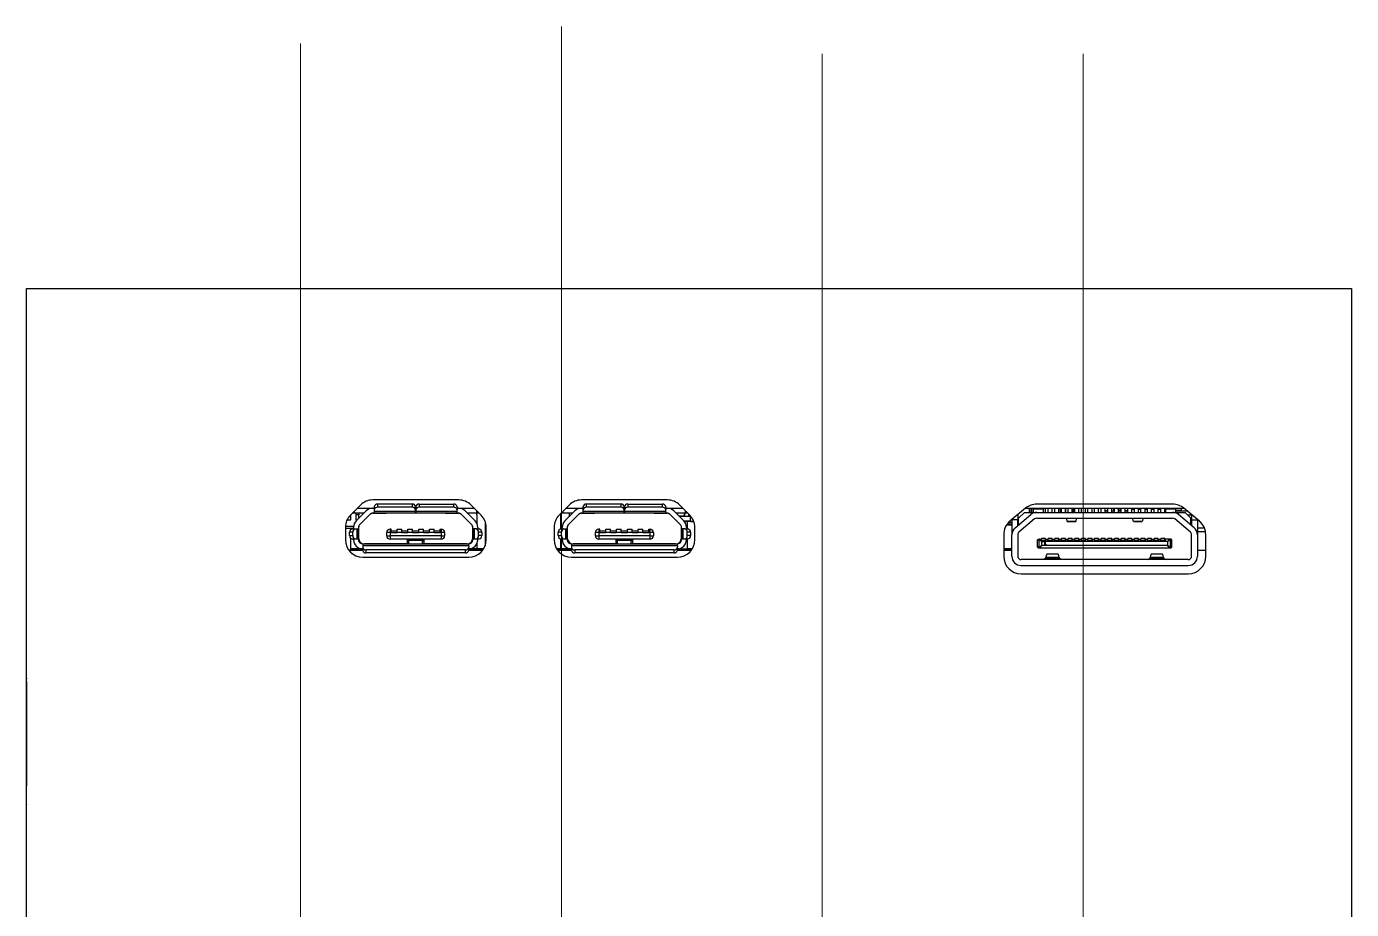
# Model space of a CAD drawing. Header units: millimetres. Extents: x 30 to 188, y 44 to 252.
# Drawn here: x 45.9 to 125.9, y 199 to 252.3 of the extents above; entities that cross this region are included whole.
import ezdxf

# ---------------------------------------------------------------- set-up
doc = ezdxf.new("R2010")
doc.units = ezdxf.units.MM

msp = doc.modelspace()

# ---------------------------------------------------------------- linework, layer by layer
at = {"color": 7, "linetype": 'Continuous', "lineweight": 18}
for p, q in [((78.239, 70.322), (78.239, 252.272)), ((62.491, 70.322), (62.491, 251.256)), ((93.987, 70.322), (93.987, 250.623)), ((109.735, 70.322), (109.735, 250.623))]:
    msp.add_line(p, q, dxfattribs=at)
at = {"color": 7, "linetype": 'Continuous', "lineweight": 25}
for p, q in [((45.942, 236.456), (125.942, 236.456)), ((45.942, 116.456), (45.942, 236.456)), ((125.942, 236.456), (125.942, 116.456)), ((66.103, 223.388), (65.499, 222.785)), ((72.038, 223.696), (66.845, 223.696)), ((66.939, 223.285), (66.939, 223.097)), ((67.139, 223.441), (67.139, 223.254)), ((69.229, 223.441), (67.139, 223.441)), ((69.229, 223.254), (67.139, 223.254)), ((69.229, 223.441), (69.229, 223.254)), ((69.429, 223.097), (69.429, 223.285)), ((69.449, 223.285), (69.449, 223.097)), ((69.649, 223.441), (71.739, 223.441)), ((69.649, 223.441), (69.649, 223.254)), ((71.739, 223.254), (69.649, 223.254)), ((71.739, 223.254), (71.739, 223.441)), ((71.939, 223.285), (71.939, 223.097)), ((73.384, 222.785), (72.78, 223.388)), ((78.703, 223.388), (78.099, 222.785)), ((84.638, 223.696), (79.445, 223.696)), ((79.539, 223.285), (79.539, 223.097)), ((79.739, 223.441), (79.739, 223.254)), ((81.829, 223.441), (79.739, 223.441)), ((81.829, 223.254), (79.739, 223.254)), ((81.829, 223.441), (81.829, 223.254)), ((82.029, 223.097), (82.029, 223.285)), ((82.049, 223.285), (82.049, 223.097)), ((82.249, 223.441), (84.339, 223.441)), ((82.249, 223.441), (82.249, 223.254)), ((84.339, 223.254), (82.249, 223.254)), ((84.339, 223.254), (84.339, 223.441)), ((84.539, 223.285), (84.539, 223.097)), ((85.984, 222.785), (85.38, 223.388)), ((106.265, 223.201), (105.317, 222.408)), ((115.144, 223.446), (106.939, 223.446)), ((116.766, 222.408), (115.818, 223.201)), ((65.316, 222.539), (65.316, 222.504)), ((65.316, 222.504), (65.516, 222.504)), ((65.516, 222.796), (65.516, 222.802)), ((65.516, 222.504), (65.516, 222.796)), ((65.739, 222.896), (65.61, 222.896)), ((66.314, 222.896), (65.739, 222.896)), ((65.816, 222.896), (65.816, 222.796)), ((66.016, 222.796), (65.816, 222.796)), ((65.816, 222.796), (65.816, 222.504)), ((65.816, 222.504), (65.922, 222.504)), ((66.453, 223.035), (65.85, 222.431)), ((65.91, 223.196), (66.842, 223.196)), ((66.016, 222.896), (66.016, 222.796)), ((66.016, 222.598), (66.016, 222.796)), ((66.062, 222.219), (66.665, 222.823)), ((66.667, 222.818), (66.067, 222.217)), ((66.347, 222.504), (66.354, 222.504)), ((66.439, 222.589), (66.439, 222.596)), ((66.842, 223.196), (66.939, 223.196)), ((66.939, 222.896), (66.842, 222.896)), ((66.844, 222.891), (67.649, 222.891)), ((66.939, 223.097), (66.939, 223.005)), ((69.429, 223.005), (66.939, 223.005)), ((66.939, 223.005), (66.939, 222.896)), ((69.429, 222.896), (66.939, 222.896)), ((67.514, 222.896), (67.514, 222.891)), ((67.649, 222.891), (67.649, 222.896)), ((69.429, 223.196), (69.449, 223.196)), ((69.429, 223.005), (69.429, 223.097)), ((69.429, 223.096), (69.449, 223.096)), ((69.429, 222.896), (69.429, 223.005)), ((69.449, 222.896), (69.429, 222.896)), ((69.449, 223.097), (69.449, 223.005)), ((71.939, 223.005), (69.449, 223.005)), ((69.449, 223.005), (69.449, 222.896)), ((71.939, 222.896), (69.449, 222.896)), ((71.229, 222.896), (71.229, 222.891)), ((71.229, 222.891), (72.033, 222.891)), ((71.364, 222.891), (71.364, 222.896)), ((71.939, 223.196), (72.035, 223.196)), ((71.939, 223.005), (71.939, 223.097)), ((71.939, 222.896), (71.939, 223.005)), ((72.035, 222.896), (71.939, 222.896)), ((72.035, 223.196), (72.973, 223.196)), ((72.81, 222.217), (72.21, 222.818)), ((72.212, 222.823), (72.815, 222.219)), ((73.027, 222.431), (72.424, 223.035)), ((72.439, 222.596), (72.439, 222.589)), ((73.139, 222.896), (72.563, 222.896)), ((72.628, 222.831), (72.628, 222.896)), ((72.628, 222.4), (72.628, 222.407)), ((73.128, 222.796), (73.128, 222.896)), ((73.128, 222.796), (73.128, 222.294)), ((73.273, 222.896), (73.139, 222.896)), ((73.628, 222.403), (73.628, 220.935)), ((78.339, 222.896), (78.208, 222.896)), ((78.208, 222.893), (78.208, 222.796)), ((78.208, 221.946), (78.208, 222.796)), ((78.914, 222.896), (78.339, 222.896)), ((79.053, 223.035), (78.45, 222.431)), ((78.51, 223.196), (79.442, 223.196)), ((78.662, 222.219), (79.265, 222.823)), ((79.267, 222.818), (78.667, 222.217)), ((78.708, 222.896), (78.708, 222.689)), ((79.039, 222.589), (79.039, 222.596)), ((79.442, 223.196), (79.539, 223.196)), ((79.539, 222.896), (79.442, 222.896)), ((79.444, 222.891), (80.249, 222.891)), ((79.539, 223.097), (79.539, 223.005)), ((82.029, 223.005), (79.539, 223.005)), ((79.539, 223.005), (79.539, 222.896)), ((82.029, 222.896), (79.539, 222.896)), ((80.114, 222.896), (80.114, 222.891)), ((80.248, 222.896), (80.248, 222.891)), ((80.249, 222.891), (80.249, 222.896)), ((82.029, 223.196), (82.049, 223.196)), ((82.029, 223.005), (82.029, 223.097)), ((82.029, 223.096), (82.049, 223.096)), ((82.029, 222.896), (82.029, 223.005)), ((82.049, 222.896), (82.029, 222.896)), ((82.049, 223.097), (82.049, 223.005)), ((84.539, 223.005), (82.049, 223.005)), ((82.049, 223.005), (82.049, 222.896)), ((84.539, 222.896), (82.049, 222.896)), ((83.829, 222.896), (83.829, 222.891)), ((83.829, 222.891), (84.633, 222.891)), ((83.964, 222.891), (83.964, 222.896)), ((84.539, 223.196), (84.635, 223.196)), ((84.539, 223.005), (84.539, 223.097)), ((84.539, 222.896), (84.539, 223.005)), ((84.635, 222.896), (84.539, 222.896)), ((84.635, 223.196), (85.573, 223.196)), ((85.41, 222.217), (84.81, 222.818)), ((84.812, 222.823), (85.415, 222.219)), ((85.627, 222.431), (85.024, 223.035)), ((85.039, 222.596), (85.039, 222.589)), ((85.122, 222.512), (85.122, 222.505)), ((85.739, 222.896), (85.163, 222.896)), ((85.164, 222.896), (85.164, 222.894)), ((85.234, 222.401), (85.226, 222.401)), ((85.664, 222.701), (85.358, 222.701)), ((85.662, 222.696), (85.533, 222.696)), ((86.022, 222.401), (85.656, 222.401)), ((85.657, 222.896), (85.657, 222.701)), ((85.907, 222.706), (85.662, 222.706)), ((85.907, 222.696), (85.662, 222.696)), ((85.664, 222.706), (85.664, 222.896)), ((85.873, 222.896), (85.739, 222.896)), ((85.828, 222.401), (85.828, 221.946)), ((85.907, 222.862), (85.907, 222.706)), ((85.907, 222.706), (85.907, 222.696)), ((86.059, 222.701), (85.907, 222.701)), ((86.022, 222.412), (86.022, 222.701)), ((86.022, 222.396), (86.022, 222.412)), ((105.423, 222.496), (105.439, 222.496)), ((105.439, 222.496), (105.439, 222.509)), ((105.789, 222.496), (105.439, 222.496)), ((105.439, 222.496), (105.439, 221.602)), ((105.635, 222.024), (106.583, 222.818)), ((105.789, 222.802), (105.789, 222.496)), ((105.789, 222.152), (105.789, 222.496)), ((105.789, 222.496), (105.839, 222.496)), ((106.189, 222.946), (105.839, 222.596)), ((105.839, 222.194), (105.839, 222.596)), ((106.808, 222.549), (105.86, 221.756)), ((106.189, 222.946), (106.936, 222.946)), ((106.259, 223.196), (115.824, 223.196)), ((106.491, 222.946), (106.491, 223.196)), ((106.591, 222.946), (106.591, 223.196)), ((106.648, 222.946), (106.648, 223.196)), ((106.739, 222.946), (106.739, 223.146)), ((107.339, 223.146), (106.739, 223.146)), ((106.936, 222.946), (115.141, 222.946)), ((106.936, 222.596), (115.141, 222.596)), ((107.231, 223.146), (107.231, 223.196)), ((107.339, 222.946), (107.339, 223.146)), ((107.476, 222.946), (107.476, 223.196)), ((107.631, 222.946), (107.631, 223.196)), ((107.876, 222.946), (107.876, 223.196)), ((108.031, 222.946), (108.031, 223.196)), ((108.276, 222.946), (108.276, 223.196)), ((108.369, 222.946), (108.369, 223.196)), ((108.369, 223.171), (108.37, 223.171)), ((108.37, 222.946), (108.37, 223.171)), ((108.431, 222.946), (108.431, 223.196)), ((108.676, 222.946), (108.676, 223.196)), ((108.688, 222.946), (108.688, 223.196)), ((108.714, 222.596), (108.772, 222.399)), ((108.831, 222.946), (108.831, 223.196)), ((109.076, 222.946), (109.076, 223.196)), ((109.153, 222.946), (109.153, 223.171)), ((109.153, 223.171), (109.154, 223.171)), ((109.154, 222.946), (109.154, 223.196)), ((109.231, 222.946), (109.231, 223.196)), ((109.305, 222.399), (109.364, 222.596)), ((109.476, 222.946), (109.476, 223.196)), ((109.631, 222.946), (109.631, 223.196)), ((109.876, 222.946), (109.876, 223.196)), ((110.031, 222.946), (110.031, 223.196)), ((110.276, 222.946), (110.276, 223.196)), ((110.431, 222.946), (110.431, 223.196)), ((110.676, 222.946), (110.676, 223.196)), ((110.831, 222.946), (110.831, 223.196)), ((111.076, 222.946), (111.076, 223.196)), ((111.231, 223.046), (111.076, 223.046)), ((111.231, 223.026), (111.076, 223.026)), ((111.231, 222.946), (111.231, 223.196)), ((111.476, 222.946), (111.476, 223.196)), ((111.476, 223.046), (111.571, 223.046)), ((111.631, 223.026), (111.476, 223.026)), ((111.571, 223.196), (111.571, 223.066)), ((111.571, 223.066), (111.631, 223.066)), ((111.571, 223.026), (111.571, 223.066)), ((111.631, 222.946), (111.631, 223.196)), ((111.876, 222.946), (111.876, 223.196)), ((111.876, 223.066), (111.971, 223.066)), ((112.031, 223.026), (111.876, 223.026)), ((111.971, 223.066), (111.971, 223.196)), ((111.971, 223.026), (111.971, 223.066)), ((111.971, 223.046), (112.031, 223.046)), ((112.031, 222.946), (112.031, 223.196)), ((112.276, 222.946), (112.276, 223.196)), ((112.431, 223.046), (112.276, 223.046)), ((112.431, 223.026), (112.276, 223.026)), ((112.431, 222.946), (112.431, 223.196)), ((112.676, 222.946), (112.676, 223.196)), ((112.772, 222.399), (112.714, 222.596)), ((112.831, 223.116), (112.761, 223.116)), ((112.831, 222.946), (112.831, 223.196)), ((113.076, 222.946), (113.076, 223.196)), ((113.231, 223.116), (113.076, 223.116)), ((113.231, 222.946), (113.231, 223.196)), ((113.364, 222.596), (113.305, 222.399)), ((113.476, 222.946), (113.476, 223.196)), ((113.631, 223.116), (113.476, 223.116)), ((113.631, 222.946), (113.631, 223.196)), ((113.876, 222.946), (113.876, 223.196)), ((114.031, 223.116), (113.876, 223.116)), ((114.031, 222.946), (114.031, 223.196)), ((114.276, 222.946), (114.276, 223.196)), ((114.411, 223.116), (114.276, 223.116)), ((114.431, 223.115), (114.411, 223.116)), ((114.431, 222.946), (114.431, 223.196)), ((114.676, 222.946), (114.676, 223.196)), ((114.739, 223.026), (114.676, 223.026)), ((115.339, 223.146), (114.739, 223.146)), ((114.739, 222.946), (114.739, 223.146)), ((115.141, 222.946), (115.889, 222.946)), ((116.217, 221.756), (115.269, 222.549)), ((115.271, 223.196), (115.271, 223.146)), ((115.339, 222.946), (115.339, 223.146)), ((115.671, 223.066), (115.339, 223.066)), ((116.027, 223.026), (115.339, 223.026)), ((116.442, 222.024), (115.494, 222.818)), ((115.671, 223.066), (115.671, 223.196)), ((115.671, 223.026), (115.671, 223.066)), ((115.889, 222.946), (116.239, 222.596)), ((116.289, 222.776), (116.059, 222.776)), ((116.239, 222.194), (116.239, 222.596)), ((116.289, 222.807), (116.289, 222.496)), ((116.289, 222.496), (116.639, 222.496)), ((116.289, 222.496), (116.289, 222.152)), ((116.639, 222.514), (116.639, 222.496)), ((116.639, 222.496), (116.639, 221.602)), ((65.192, 222.042), (65.192, 221.296)), ((65.192, 221.996), (65.689, 221.996)), ((65.691, 222.096), (65.193, 222.096)), ((65.64, 221.746), (65.449, 221.746)), ((65.449, 221.546), (65.449, 221.746)), ((65.508, 221.996), (65.508, 221.903)), ((65.602, 221.946), (65.794, 221.946)), ((65.64, 221.546), (65.64, 221.746)), ((65.689, 221.946), (65.689, 222.042)), ((65.794, 221.946), (65.884, 221.946)), ((65.884, 221.946), (65.884, 221.346)), ((65.884, 221.946), (65.989, 221.946)), ((65.989, 222.042), (65.989, 221.946)), ((65.989, 221.996), (65.994, 221.996)), ((65.989, 221.346), (65.989, 221.946)), ((66, 222.096), (65.994, 222.096)), ((65.994, 222.04), (65.994, 221.401)), ((67.689, 221.526), (67.689, 221.726)), ((67.889, 221.726), (67.689, 221.726)), ((67.889, 221.926), (67.889, 221.726)), ((67.954, 221.926), (67.889, 221.926)), ((67.889, 221.726), (67.889, 221.526)), ((67.954, 221.726), (67.889, 221.726)), ((67.954, 221.726), (67.954, 221.926)), ((68.324, 221.806), (67.954, 221.806)), ((67.954, 221.706), (67.954, 221.726)), ((68.324, 221.706), (67.954, 221.706)), ((68.324, 221.926), (68.604, 221.926)), ((68.324, 221.726), (68.324, 221.926)), ((68.604, 221.726), (68.324, 221.726)), ((68.324, 221.706), (68.324, 221.726)), ((68.604, 221.726), (68.604, 221.926)), ((68.974, 221.806), (68.604, 221.806)), ((68.604, 221.706), (68.604, 221.726)), ((68.974, 221.706), (68.604, 221.706)), ((68.974, 221.926), (69.254, 221.926)), ((68.974, 221.726), (68.974, 221.926)), ((69.254, 221.726), (68.974, 221.726)), ((68.974, 221.706), (68.974, 221.726)), ((69.254, 221.726), (69.254, 221.926)), ((69.624, 221.806), (69.254, 221.806)), ((69.254, 221.706), (69.254, 221.726)), ((69.624, 221.706), (69.254, 221.706)), ((69.624, 221.926), (69.904, 221.926)), ((69.624, 221.726), (69.624, 221.926)), ((69.904, 221.726), (69.624, 221.726)), ((69.624, 221.706), (69.624, 221.726)), ((69.904, 221.726), (69.904, 221.926)), ((70.274, 221.806), (69.904, 221.806)), ((69.904, 221.706), (69.904, 221.726)), ((70.274, 221.706), (69.904, 221.706)), ((70.274, 221.926), (70.554, 221.926)), ((70.274, 221.726), (70.274, 221.926)), ((70.274, 221.706), (70.274, 221.726)), ((70.554, 221.726), (70.274, 221.726)), ((70.554, 221.726), (70.554, 221.926)), ((70.924, 221.806), (70.554, 221.806)), ((70.554, 221.706), (70.554, 221.726)), ((70.924, 221.706), (70.554, 221.706)), ((70.924, 221.926), (70.989, 221.926)), ((70.924, 221.726), (70.924, 221.926)), ((70.989, 221.726), (70.924, 221.726)), ((70.924, 221.706), (70.924, 221.726)), ((70.989, 221.726), (70.989, 221.926)), ((70.989, 221.526), (70.989, 221.726)), ((71.189, 221.726), (70.989, 221.726)), ((71.189, 221.726), (71.189, 221.526)), ((72.884, 221.401), (72.884, 222.04)), ((72.889, 221.946), (72.889, 222.042)), ((72.889, 221.946), (72.889, 221.346)), ((72.993, 221.946), (72.889, 221.946)), ((72.993, 221.346), (72.993, 221.946)), ((73.083, 221.946), (72.993, 221.946)), ((73.083, 221.946), (73.275, 221.946)), ((73.189, 222.042), (73.189, 221.946)), ((73.237, 221.546), (73.237, 221.746)), ((73.429, 221.746), (73.237, 221.746)), ((73.429, 221.746), (73.429, 221.546)), ((73.692, 221.296), (73.692, 222.042)), ((77.792, 222.042), (77.792, 221.296)), ((78.24, 221.746), (78.049, 221.746)), ((78.049, 221.546), (78.049, 221.746)), ((78.202, 221.946), (78.394, 221.946)), ((78.24, 221.546), (78.24, 221.746)), ((78.289, 221.946), (78.289, 222.042)), ((78.394, 221.946), (78.484, 221.946)), ((78.484, 221.946), (78.484, 221.346)), ((78.484, 221.946), (78.589, 221.946)), ((78.589, 222.042), (78.589, 221.946)), ((78.589, 221.346), (78.589, 221.946)), ((78.594, 222.04), (78.594, 221.401)), ((78.708, 222.265), (78.708, 222.258)), ((80.489, 221.726), (80.289, 221.726)), ((80.289, 221.526), (80.289, 221.726)), ((80.489, 221.926), (80.489, 221.726)), ((80.554, 221.926), (80.489, 221.926)), ((80.489, 221.726), (80.489, 221.526)), ((80.554, 221.726), (80.489, 221.726)), ((80.554, 221.726), (80.554, 221.926)), ((80.924, 221.806), (80.554, 221.806)), ((80.554, 221.706), (80.554, 221.726)), ((80.924, 221.706), (80.554, 221.706)), ((80.924, 221.926), (81.204, 221.926)), ((80.924, 221.726), (80.924, 221.926)), ((81.204, 221.726), (80.924, 221.726)), ((80.924, 221.706), (80.924, 221.726)), ((81.204, 221.726), (81.204, 221.926)), ((81.574, 221.806), (81.204, 221.806)), ((81.204, 221.706), (81.204, 221.726)), ((81.574, 221.706), (81.204, 221.706)), ((81.574, 221.926), (81.854, 221.926)), ((81.574, 221.726), (81.574, 221.926)), ((81.854, 221.726), (81.574, 221.726)), ((81.574, 221.706), (81.574, 221.726)), ((81.854, 221.726), (81.854, 221.926)), ((82.224, 221.806), (81.854, 221.806)), ((81.854, 221.706), (81.854, 221.726)), ((82.224, 221.706), (81.854, 221.706)), ((82.224, 221.926), (82.504, 221.926)), ((82.224, 221.726), (82.224, 221.926)), ((82.504, 221.726), (82.224, 221.726)), ((82.224, 221.706), (82.224, 221.726)), ((82.504, 221.726), (82.504, 221.926)), ((82.874, 221.806), (82.504, 221.806)), ((82.504, 221.706), (82.504, 221.726)), ((82.874, 221.706), (82.504, 221.706)), ((82.874, 221.926), (83.154, 221.926)), ((82.874, 221.726), (82.874, 221.926)), ((83.154, 221.726), (82.874, 221.726)), ((82.874, 221.706), (82.874, 221.726)), ((83.154, 221.726), (83.154, 221.926)), ((83.524, 221.806), (83.154, 221.806)), ((83.154, 221.706), (83.154, 221.726)), ((83.524, 221.706), (83.154, 221.706)), ((83.524, 221.926), (83.589, 221.926)), ((83.524, 221.726), (83.524, 221.926)), ((83.589, 221.726), (83.524, 221.726)), ((83.524, 221.706), (83.524, 221.726)), ((83.589, 221.726), (83.589, 221.926)), ((83.789, 221.726), (83.589, 221.726)), ((83.589, 221.526), (83.589, 221.726)), ((83.789, 221.726), (83.789, 221.526)), ((85.328, 222.307), (85.328, 222.3)), ((85.484, 221.401), (85.484, 222.04)), ((85.489, 221.946), (85.489, 222.042)), ((85.489, 221.946), (85.489, 221.346)), ((85.593, 221.946), (85.489, 221.946)), ((85.593, 221.346), (85.593, 221.946)), ((85.683, 221.946), (85.593, 221.946)), ((85.683, 221.946), (85.875, 221.946)), ((85.789, 222.042), (85.789, 221.946)), ((85.837, 221.546), (85.837, 221.746)), ((86.029, 221.746), (85.837, 221.746)), ((86.022, 222.396), (86.23, 222.396)), ((86.029, 221.746), (86.029, 221.546)), ((86.292, 221.296), (86.292, 222.042)), ((104.942, 221.602), (104.942, 220.296)), ((105.125, 222.196), (105.439, 222.196)), ((105.439, 222.346), (105.25, 222.346)), ((105.439, 220.296), (105.439, 221.602)), ((105.839, 222.346), (105.789, 222.346)), ((105.789, 222.196), (105.839, 222.196)), ((105.789, 221.602), (105.789, 220.296)), ((109.305, 222.399), (108.772, 222.399)), ((108.774, 222.396), (109.303, 222.396)), ((113.305, 222.399), (112.772, 222.399)), ((112.774, 222.396), (113.303, 222.396)), ((116.289, 220.296), (116.289, 221.602)), ((117.127, 221.776), (116.639, 221.776)), ((116.639, 221.602), (116.639, 220.296)), ((117.142, 220.296), (117.142, 221.602)), ((65.449, 221.546), (65.64, 221.546)), ((65.508, 221.388), (65.508, 220.746)), ((65.602, 221.346), (65.794, 221.346)), ((65.689, 221.296), (65.689, 221.346)), ((65.794, 221.346), (65.884, 221.346)), ((65.884, 221.346), (65.989, 221.346)), ((65.989, 221.346), (65.989, 221.296)), ((66.008, 221.2), (66.008, 221.303)), ((66.239, 221.046), (72.639, 221.046)), ((66.239, 221.046), (66.239, 220.937)), ((66.239, 220.937), (66.239, 220.844)), ((72.639, 220.937), (66.239, 220.937)), ((66.239, 220.844), (66.239, 220.657)), ((68.929, 221.051), (66.344, 221.051)), ((67.68, 221.051), (67.673, 221.046)), ((67.689, 221.526), (67.889, 221.526)), ((70.989, 221.526), (67.889, 221.526)), ((67.889, 221.526), (67.889, 221.326)), ((70.989, 221.326), (67.889, 221.326)), ((68.048, 221.051), (68.048, 221.046)), ((68.229, 221.046), (68.229, 221.051)), ((68.929, 221.326), (68.929, 221.051)), ((69.029, 221.051), (68.929, 221.051)), ((69.029, 221.198), (69.029, 221.326)), ((69.849, 221.246), (69.029, 221.246)), ((69.029, 221.046), (69.029, 221.198)), ((69.279, 221.246), (69.279, 221.326)), ((69.599, 221.326), (69.599, 221.246)), ((69.849, 221.326), (69.849, 221.198)), ((69.849, 221.046), (69.849, 221.198)), ((69.949, 221.051), (69.849, 221.051)), ((69.949, 221.051), (69.949, 221.326)), ((72.534, 221.051), (69.949, 221.051)), ((70.649, 221.051), (70.649, 221.046)), ((70.989, 221.326), (70.989, 221.526)), ((70.989, 221.526), (71.189, 221.526)), ((71.088, 221.046), (71.088, 221.051)), ((71.204, 221.046), (71.197, 221.051)), ((72.628, 221.046), (72.628, 221.064)), ((72.639, 220.937), (72.639, 221.046)), ((72.639, 220.937), (72.639, 220.844)), ((72.639, 220.657), (72.639, 220.844)), ((72.889, 221.346), (72.993, 221.346)), ((72.889, 221.296), (72.889, 221.346)), ((72.993, 221.346), (73.083, 221.346)), ((73.083, 221.346), (73.275, 221.346)), ((73.128, 221.044), (73.128, 220.746)), ((73.189, 221.296), (73.189, 221.346)), ((73.429, 221.546), (73.237, 221.546)), ((78.049, 221.546), (78.24, 221.546)), ((78.202, 221.346), (78.394, 221.346)), ((78.208, 220.746), (78.208, 221.346)), ((78.289, 221.296), (78.289, 221.346)), ((78.394, 221.346), (78.484, 221.346)), ((78.484, 221.346), (78.589, 221.346)), ((78.589, 221.346), (78.589, 221.296)), ((78.708, 221.142), (78.708, 221.083)), ((78.839, 221.046), (85.239, 221.046)), ((78.839, 221.046), (78.839, 220.937)), ((78.839, 220.937), (78.839, 220.844)), ((85.239, 220.937), (78.839, 220.937)), ((78.839, 220.844), (78.839, 220.657)), ((81.529, 221.051), (78.944, 221.051)), ((80.28, 221.051), (80.273, 221.046)), ((80.289, 221.526), (80.489, 221.526)), ((80.489, 221.526), (80.489, 221.326)), ((83.589, 221.526), (80.489, 221.526)), ((83.589, 221.326), (80.489, 221.326)), ((80.748, 221.051), (80.748, 221.046)), ((80.829, 221.046), (80.829, 221.051)), ((81.529, 221.326), (81.529, 221.051)), ((81.629, 221.051), (81.529, 221.051)), ((81.629, 221.198), (81.629, 221.326)), ((82.449, 221.246), (81.629, 221.246)), ((81.629, 221.046), (81.629, 221.198)), ((81.879, 221.246), (81.879, 221.326)), ((82.199, 221.326), (82.199, 221.246)), ((82.449, 221.326), (82.449, 221.198)), ((82.449, 221.046), (82.449, 221.198)), ((82.549, 221.051), (82.449, 221.051)), ((82.549, 221.051), (82.549, 221.326)), ((85.134, 221.051), (82.549, 221.051)), ((83.249, 221.051), (83.249, 221.046)), ((83.288, 221.051), (83.288, 221.046)), ((83.589, 221.526), (83.789, 221.526)), ((83.589, 221.326), (83.589, 221.526)), ((83.788, 221.051), (83.788, 221.046)), ((83.804, 221.046), (83.797, 221.051)), ((85.239, 220.937), (85.239, 221.046)), ((85.239, 220.937), (85.239, 220.844)), ((85.239, 220.657), (85.239, 220.844)), ((85.328, 221.11), (85.328, 221.062)), ((85.489, 221.346), (85.593, 221.346)), ((85.489, 221.296), (85.489, 221.346)), ((85.593, 221.346), (85.683, 221.346)), ((85.683, 221.346), (85.875, 221.346)), ((85.789, 221.296), (85.789, 221.346)), ((85.828, 221.346), (85.828, 220.746)), ((86.029, 221.546), (85.837, 221.546)), ((106.989, 221.286), (107.039, 221.336)), ((106.989, 220.846), (106.989, 221.286)), ((107.079, 221.286), (106.989, 221.286)), ((107.079, 220.846), (106.989, 220.846)), ((107.039, 220.796), (106.989, 220.846)), ((107.039, 221.336), (107.129, 221.336)), ((107.08, 221.286), (107.079, 221.286)), ((107.079, 220.846), (107.08, 220.846)), ((107.08, 220.846), (107.08, 221.286)), ((107.13, 221.336), (107.111, 221.332)), ((107.129, 221.336), (107.216, 221.336)), ((107.216, 221.256), (107.216, 221.336)), ((107.491, 221.256), (107.216, 221.256)), ((107.229, 221.186), (107.229, 220.946)), ((107.229, 221.186), (107.419, 221.186)), ((107.419, 220.946), (107.229, 220.946)), ((107.476, 221.376), (107.231, 221.376)), ((107.231, 221.256), (107.231, 221.376)), ((107.419, 220.946), (107.419, 221.186)), ((107.419, 221.186), (107.449, 221.186)), ((107.449, 220.946), (107.419, 220.946)), ((114.848, 221.186), (107.449, 221.186)), ((107.449, 221.186), (107.449, 220.987)), ((107.449, 220.987), (107.479, 221.022)), ((107.479, 220.982), (107.449, 220.946)), ((114.848, 220.946), (107.449, 220.946)), ((107.476, 221.256), (107.476, 221.376)), ((107.479, 221.022), (107.479, 220.982)), ((107.491, 221.336), (107.491, 221.256)), ((107.491, 221.336), (107.616, 221.336)), ((107.616, 221.256), (107.616, 221.336)), ((107.891, 221.256), (107.616, 221.256)), ((107.876, 221.376), (107.631, 221.376)), ((107.631, 221.256), (107.631, 221.376)), ((107.876, 221.256), (107.876, 221.376)), ((107.891, 221.336), (107.891, 221.256)), ((107.891, 221.336), (108.016, 221.336)), ((108.016, 221.256), (108.016, 221.336)), ((108.291, 221.256), (108.016, 221.256)), ((108.276, 221.376), (108.031, 221.376)), ((108.031, 221.256), (108.031, 221.376)), ((108.276, 221.256), (108.276, 221.376)), ((108.291, 221.336), (108.291, 221.256)), ((108.291, 221.336), (108.416, 221.336)), ((108.416, 221.256), (108.416, 221.336)), ((108.691, 221.256), (108.416, 221.256)), ((108.431, 221.256), (108.431, 221.376)), ((108.676, 221.376), (108.431, 221.376)), ((108.676, 221.256), (108.676, 221.376)), ((108.691, 221.336), (108.691, 221.256)), ((108.691, 221.336), (108.816, 221.336)), ((108.816, 221.256), (108.816, 221.336)), ((109.091, 221.256), (108.816, 221.256)), ((109.076, 221.376), (108.831, 221.376)), ((108.831, 221.256), (108.831, 221.376)), ((109.076, 221.256), (109.076, 221.376)), ((109.091, 221.336), (109.091, 221.256)), ((109.091, 221.336), (109.216, 221.336)), ((109.216, 221.256), (109.216, 221.336)), ((109.491, 221.256), (109.216, 221.256)), ((109.476, 221.376), (109.231, 221.376)), ((109.231, 221.256), (109.231, 221.376)), ((109.476, 221.256), (109.476, 221.376)), ((109.491, 221.336), (109.491, 221.256)), ((109.491, 221.336), (109.616, 221.336)), ((109.616, 221.256), (109.616, 221.336)), ((109.891, 221.256), (109.616, 221.256)), ((109.631, 221.256), (109.631, 221.376)), ((109.876, 221.376), (109.631, 221.376)), ((109.876, 221.256), (109.876, 221.376)), ((109.891, 221.336), (109.891, 221.256)), ((109.891, 221.336), (110.016, 221.336)), ((110.016, 221.256), (110.016, 221.336)), ((110.291, 221.256), (110.016, 221.256)), ((110.276, 221.376), (110.031, 221.376)), ((110.031, 221.256), (110.031, 221.376)), ((110.276, 221.256), (110.276, 221.376)), ((110.291, 221.336), (110.291, 221.256)), ((110.291, 221.336), (110.416, 221.336)), ((110.416, 221.256), (110.416, 221.336)), ((110.691, 221.256), (110.416, 221.256)), ((110.676, 221.376), (110.431, 221.376)), ((110.431, 221.256), (110.431, 221.376)), ((110.676, 221.256), (110.676, 221.376)), ((110.691, 221.336), (110.691, 221.256)), ((110.691, 221.336), (110.816, 221.336)), ((110.816, 221.256), (110.816, 221.336)), ((111.091, 221.256), (110.816, 221.256)), ((110.831, 221.256), (110.831, 221.376)), ((111.076, 221.376), (110.831, 221.376)), ((111.076, 221.256), (111.076, 221.376)), ((111.091, 221.336), (111.091, 221.256)), ((111.091, 221.336), (111.216, 221.336)), ((111.216, 221.256), (111.216, 221.336)), ((111.491, 221.256), (111.216, 221.256)), ((111.476, 221.376), (111.231, 221.376)), ((111.231, 221.256), (111.231, 221.376)), ((111.476, 221.256), (111.476, 221.376)), ((111.491, 221.336), (111.491, 221.256)), ((111.491, 221.336), (111.616, 221.336)), ((111.616, 221.256), (111.616, 221.336)), ((111.891, 221.256), (111.616, 221.256)), ((111.876, 221.376), (111.631, 221.376)), ((111.631, 221.256), (111.631, 221.376)), ((111.876, 221.256), (111.876, 221.376)), ((111.891, 221.336), (111.891, 221.256)), ((111.891, 221.336), (112.016, 221.336)), ((112.016, 221.256), (112.016, 221.336)), ((112.291, 221.256), (112.016, 221.256)), ((112.031, 221.256), (112.031, 221.376)), ((112.276, 221.376), (112.031, 221.376)), ((112.276, 221.256), (112.276, 221.376)), ((112.291, 221.336), (112.291, 221.256)), ((112.291, 221.336), (112.416, 221.336)), ((112.416, 221.256), (112.416, 221.336)), ((112.691, 221.256), (112.416, 221.256)), ((112.431, 221.256), (112.431, 221.376)), ((112.676, 221.376), (112.431, 221.376)), ((112.676, 221.256), (112.676, 221.376)), ((112.691, 221.336), (112.691, 221.256)), ((112.691, 221.336), (112.816, 221.336)), ((112.816, 221.256), (112.816, 221.336)), ((113.091, 221.256), (112.816, 221.256)), ((113.076, 221.376), (112.831, 221.376)), ((112.831, 221.256), (112.831, 221.376)), ((113.076, 221.256), (113.076, 221.376)), ((113.091, 221.336), (113.091, 221.256)), ((113.091, 221.336), (113.216, 221.336)), ((113.216, 221.256), (113.216, 221.336)), ((113.491, 221.256), (113.216, 221.256)), ((113.231, 221.256), (113.231, 221.376)), ((113.476, 221.376), (113.231, 221.376)), ((113.476, 221.256), (113.476, 221.376)), ((113.491, 221.336), (113.491, 221.256)), ((113.491, 221.336), (113.616, 221.336)), ((113.616, 221.256), (113.616, 221.336)), ((113.891, 221.256), (113.616, 221.256)), ((113.876, 221.376), (113.631, 221.376)), ((113.631, 221.256), (113.631, 221.376)), ((113.876, 221.256), (113.876, 221.376)), ((113.891, 221.336), (113.891, 221.256)), ((113.891, 221.336), (114.016, 221.336)), ((114.016, 221.256), (114.016, 221.336)), ((114.291, 221.256), (114.016, 221.256)), ((114.276, 221.376), (114.031, 221.376)), ((114.031, 221.376), (114.031, 221.256)), ((114.276, 221.256), (114.276, 221.376)), ((114.291, 221.336), (114.291, 221.256)), ((114.291, 221.336), (114.416, 221.336)), ((114.416, 221.256), (114.416, 221.336)), ((114.691, 221.256), (114.416, 221.256)), ((114.676, 221.376), (114.431, 221.376)), ((114.431, 221.256), (114.431, 221.376)), ((114.676, 221.256), (114.676, 221.376)), ((114.691, 221.336), (114.691, 221.256)), ((114.948, 221.336), (114.691, 221.336)), ((114.848, 220.946), (114.848, 221.186)), ((114.947, 220.796), (114.848, 220.946)), ((114.966, 221.332), (114.947, 221.336)), ((115.039, 221.336), (114.948, 221.336)), ((114.997, 221.286), (114.997, 220.846)), ((114.998, 221.286), (114.997, 221.286)), ((114.998, 220.846), (114.997, 220.846)), ((115.089, 221.286), (114.998, 221.286)), ((115.089, 220.846), (114.998, 220.846)), ((115.089, 221.286), (115.039, 221.336)), ((115.039, 220.796), (115.089, 220.846)), ((115.089, 220.846), (115.089, 221.286)), ((65.38, 220.696), (65.554, 220.696)), ((65.38, 220.696), (66.239, 220.696)), ((66.239, 220.656), (65.409, 220.656)), ((66.008, 220.746), (65.508, 220.746)), ((65.508, 220.746), (65.558, 220.696)), ((66.008, 220.746), (66.008, 220.797)), ((66.028, 220.696), (66.008, 220.746)), ((66.242, 220.246), (72.642, 220.246)), ((72.439, 220.688), (66.439, 220.688)), ((66.439, 220.688), (66.439, 220.501)), ((72.439, 220.501), (66.439, 220.501)), ((72.439, 220.501), (72.439, 220.688)), ((72.639, 220.696), (73.503, 220.696)), ((73.474, 220.656), (72.639, 220.656)), ((73.078, 220.696), (73.128, 220.746)), ((73.081, 220.696), (73.174, 220.696)), ((73.128, 220.746), (73.178, 220.696)), ((77.98, 220.696), (78.839, 220.696)), ((78.839, 220.656), (78.009, 220.656)), ((78.158, 220.696), (78.208, 220.746)), ((78.161, 220.696), (78.254, 220.696)), ((78.208, 220.746), (78.258, 220.696)), ((78.708, 220.746), (78.208, 220.746)), ((78.708, 220.762), (78.708, 220.746)), ((78.728, 220.696), (78.708, 220.746)), ((78.842, 220.246), (85.242, 220.246)), ((85.039, 220.688), (79.039, 220.688)), ((79.039, 220.688), (79.039, 220.501)), ((85.039, 220.501), (79.039, 220.501)), ((85.039, 220.501), (85.039, 220.688)), ((85.239, 220.696), (86.103, 220.696)), ((86.074, 220.656), (85.239, 220.656)), ((85.328, 220.746), (85.307, 220.696)), ((85.328, 220.753), (85.328, 220.746)), ((85.328, 220.746), (85.828, 220.746)), ((85.828, 220.746), (85.778, 220.696)), ((85.781, 220.696), (85.874, 220.696)), ((85.828, 220.746), (85.878, 220.696)), ((104.942, 220.696), (105.439, 220.696)), ((105.439, 220.656), (104.942, 220.656)), ((116.089, 220.096), (105.989, 220.096)), ((107.129, 220.796), (107.039, 220.796)), ((107.111, 220.799), (107.13, 220.796)), ((114.948, 220.796), (107.129, 220.796)), ((107.473, 220.17), (107.314, 220.096)), ((108.304, 220.17), (107.473, 220.17)), ((107.495, 220.244), (108.282, 220.244)), ((107.561, 220.446), (108.216, 220.446)), ((108.464, 220.096), (108.304, 220.17)), ((113.614, 220.096), (113.773, 220.17)), ((113.773, 220.17), (114.604, 220.17)), ((113.795, 220.244), (114.582, 220.244)), ((113.861, 220.446), (114.516, 220.446)), ((114.604, 220.17), (114.764, 220.096)), ((114.947, 220.796), (114.966, 220.799)), ((115.039, 220.796), (114.948, 220.796)), ((117.142, 220.656), (116.639, 220.656)), ((105.989, 219.746), (116.089, 219.746)), ((105.992, 219.246), (116.092, 219.246)), ((45.942, 213.991), (45.941, 213.981)), ((45.941, 213.968), (45.941, 213.981)), ((45.941, 205.331), (45.941, 213.981)), ((45.941, 213.981), (45.941, 213.981)), ((45.941, 205.4), (45.941, 213.968)), ((45.941, 212.739), (45.941, 212.918)), ((45.941, 212.739), (45.941, 212.918)), ((45.941, 212.908), (45.941, 212.894)), ((45.941, 212.908), (45.941, 212.894)), ((45.941, 212.739), (45.941, 212.628)), ((45.941, 212.68), (45.941, 212.739)), ((45.941, 211.87), (45.941, 212.68)), ((45.941, 212.628), (45.941, 211.859)), ((45.941, 211.84), (45.941, 211.966)), ((45.941, 211.815), (45.941, 211.943)), ((45.941, 211.859), (45.941, 211.927)), ((45.941, 211.906), (45.941, 211.87)), ((45.941, 211.84), (45.941, 211.719)), ((45.941, 210.777), (45.941, 210.863)), ((45.941, 210.777), (45.941, 210.517)), ((45.941, 210.517), (45.941, 210.777)), ((45.941, 210.517), (45.941, 210.501)), ((45.941, 210.501), (45.941, 210.517)), ((45.941, 210.501), (45.941, 208.867)), ((45.941, 208.867), (45.941, 210.501)), ((45.941, 208.867), (45.941, 208.851)), ((45.941, 208.851), (45.941, 208.867)), ((45.941, 208.851), (45.941, 208.591)), ((45.941, 208.591), (45.941, 208.851)), ((45.941, 208.507), (45.941, 208.591)), ((45.941, 208.591), (45.941, 208.507)), ((45.941, 207.65), (45.941, 208.507)), ((45.941, 208.507), (45.941, 207.65)), ((45.941, 207.553), (45.941, 207.65)), ((45.941, 207.65), (45.941, 207.553)), ((45.941, 207.553), (45.941, 207.425)), ((45.941, 207.553), (45.941, 207.425)), ((45.941, 207.494), (45.941, 206.663)), ((45.941, 207.462), (45.941, 207.494)), ((45.941, 207.466), (45.941, 207.462)), ((45.941, 206.656), (45.941, 207.466)), ((45.941, 206.663), (45.941, 206.629)), ((45.941, 206.629), (45.941, 206.656)), ((45.941, 206.629), (45.941, 206.45)), ((45.941, 206.629), (45.941, 206.45)), ((45.941, 206.46), (45.941, 206.474)), ((45.941, 206.46), (45.941, 206.474)), ((45.941, 205.331), (45.941, 205.4)), ((45.941, 205.331), (45.941, 205.331)), ((45.941, 205.331), (45.942, 205.321))]:
    msp.add_line(p, q, dxfattribs=at)
at = {"color": 8, "linetype": 'Continuous', "lineweight": 25}
for p, q in [((65.516, 222.796), (65.51, 222.796)), ((65.739, 222.896), (65.739, 223.024)), ((73.139, 222.896), (73.139, 223.03)), ((78.339, 222.896), (78.339, 223.024)), ((85.218, 222.417), (85.21, 222.417)), ((85.664, 222.711), (85.348, 222.711)), ((86.022, 222.417), (85.641, 222.417)), ((85.667, 222.896), (85.667, 222.701)), ((85.739, 222.896), (85.739, 223.03)), ((86.051, 222.711), (85.907, 222.711)), ((86.022, 222.412), (86.224, 222.412)), ((105.439, 222.246), (105.162, 222.246)), ((105.839, 222.246), (105.789, 222.246)), ((117.065, 221.996), (116.639, 221.996)), ((66.239, 220.746), (66.008, 220.746)), ((73.128, 220.746), (72.639, 220.746)), ((73.536, 220.746), (73.128, 220.746)), ((78.208, 220.746), (77.947, 220.746)), ((78.839, 220.746), (78.708, 220.746)), ((85.328, 220.746), (85.239, 220.746)), ((86.136, 220.746), (85.828, 220.746)), ((105.439, 220.746), (104.942, 220.746))]:
    msp.add_line(p, q, dxfattribs=at)
at = {"color": 7, "linetype": 'Continuous', "lineweight": 25, "flags": 128}
for points in [[(112.761, 223.116), (112.708, 223.112), (112.676, 223.105)], [(107.229, 221.186), (107.201, 221.205), (107.174, 221.223), (107.149, 221.239), (107.127, 221.254), (107.108, 221.267), (107.094, 221.276), (107.084, 221.283), (107.08, 221.286)], [(107.111, 221.332), (107.12, 221.335), (107.129, 221.336)], [(107.229, 220.946), (107.211, 220.918), (107.193, 220.891), (107.176, 220.865), (107.161, 220.843), (107.149, 220.825), (107.139, 220.81), (107.133, 220.801), (107.13, 220.796)], [(114.848, 221.186), (114.866, 221.214), (114.884, 221.241), (114.901, 221.266), (114.916, 221.289), (114.929, 221.307), (114.938, 221.322), (114.944, 221.331), (114.947, 221.336)], [(114.966, 221.332), (114.958, 221.335), (114.948, 221.336)], [(114.966, 220.799), (114.958, 220.797), (114.948, 220.796)], [(45.941, 212.896), (45.941, 212.913), (45.941, 212.925), (45.941, 212.932), (45.941, 212.934), (45.941, 212.932), (45.941, 212.925), (45.941, 212.913), (45.941, 212.896)], [(45.941, 211.719), (45.941, 211.73), (45.941, 211.741), (45.941, 211.753), (45.941, 211.764), (45.941, 211.777), (45.941, 211.789), (45.941, 211.802), (45.941, 211.815)], [(45.941, 211.719), (45.941, 211.62), (45.941, 211.519), (45.941, 211.415), (45.941, 211.309), (45.941, 211.2), (45.941, 211.089), (45.941, 210.976), (45.941, 210.861)], [(45.941, 210.863), (45.941, 210.978), (45.941, 211.09), (45.941, 211.201), (45.941, 211.31), (45.941, 211.416), (45.941, 211.52), (45.941, 211.621), (45.941, 211.719)], [(45.941, 210.861), (45.941, 210.849), (45.941, 210.837), (45.941, 210.826), (45.941, 210.815), (45.941, 210.805), (45.941, 210.795), (45.941, 210.786), (45.941, 210.777)], [(45.941, 206.472), (45.941, 206.456), (45.941, 206.444), (45.941, 206.437), (45.941, 206.434), (45.941, 206.437), (45.941, 206.444), (45.941, 206.456), (45.941, 206.472)]]:
    msp.add_lwpolyline(points, dxfattribs=at)
at = {"color": 7, "linetype": 'Continuous', "lineweight": 25}
for centre, radius, start, end in [((66.845, 222.646), 1.05, 90, 135), ((67.119, 223.26), 0.182, 83.87289, 172.15151), ((67.119, 223.073), 0.182, 83.87289, 172.15151), ((69.248, 223.26), 0.182, 7.84849, 96.12711), ((69.248, 223.073), 0.182, 7.84849, 96.12711), ((69.629, 223.26), 0.182, 83.87289, 172.15151), ((69.629, 223.073), 0.182, 83.87289, 172.15151), ((71.758, 223.26), 0.182, 7.84849, 96.12711), ((71.758, 223.073), 0.182, 7.84849, 96.12711), ((72.038, 222.646), 1.05, 45, 90), ((79.445, 222.646), 1.05, 90, 135), ((79.719, 223.26), 0.182, 83.87289, 172.15151), ((79.719, 223.073), 0.182, 83.87289, 172.15151), ((81.848, 223.26), 0.182, 7.84849, 96.12711), ((81.848, 223.073), 0.182, 7.84849, 96.12711), ((82.229, 223.26), 0.182, 83.87289, 172.15151), ((82.229, 223.073), 0.182, 83.87289, 172.15151), ((84.358, 223.26), 0.182, 7.84849, 96.12711), ((84.358, 223.073), 0.182, 7.84849, 96.12711), ((84.638, 222.646), 1.05, 45, 90), ((106.939, 222.396), 1.05, 90, 129.93638), ((115.144, 222.396), 1.05, 50.06362, 90), ((66.242, 222.042), 1.05, 135, 180), ((66.239, 222.042), 0.55, 135, 180), ((66.842, 222.646), 0.55, 90, 135), ((66.842, 222.646), 0.25, 90, 135), ((66.844, 222.641), 0.25, 90, 135), ((72.033, 222.641), 0.25, 45, 90), ((72.035, 222.646), 0.55, 45, 90), ((72.035, 222.646), 0.25, 45, 90), ((72.639, 222.042), 0.55, 0, 45), ((72.642, 222.042), 1.05, 0, 45), ((78.842, 222.042), 1.05, 135, 180), ((78.839, 222.042), 0.55, 135, 180), ((79.442, 222.646), 0.55, 90, 135), ((79.442, 222.646), 0.25, 90, 135), ((79.444, 222.641), 0.25, 90, 135), ((84.633, 222.641), 0.25, 45, 90), ((84.635, 222.646), 0.55, 45, 90), ((84.635, 222.646), 0.25, 45, 90), ((85.239, 222.042), 0.55, 0, 45), ((85.242, 222.042), 1.05, 0, 45), ((105.992, 221.602), 1.05, 129.93638, 180), ((106.936, 222.396), 0.55, 90, 129.93638), ((106.936, 222.396), 0.2, 90, 129.93638), ((115.141, 222.396), 0.55, 50.06362, 90), ((115.141, 222.396), 0.2, 50.06362, 90), ((116.092, 221.602), 1.05, 0, 50.06362), ((65.629, 221.766), 0.182, 98.38866, 186.44658), ((65.82, 221.766), 0.182, 98.38866, 186.44658), ((66.239, 222.042), 0.25, 135, 180), ((66.244, 222.04), 0.25, 135, 180), ((67.889, 221.726), 0.2, 90, 180), ((70.989, 221.726), 0.2, 360, 90), ((72.634, 222.04), 0.25, 0, 45), ((72.639, 222.042), 0.25, 0, 45), ((73.057, 221.766), 0.182, 353.55342, 81.61134), ((73.248, 221.766), 0.182, 353.55342, 81.61134), ((78.229, 221.766), 0.182, 98.38866, 186.44658), ((78.42, 221.766), 0.182, 98.38866, 186.44658), ((78.839, 222.042), 0.25, 135, 180), ((78.844, 222.04), 0.25, 135, 180), ((80.489, 221.726), 0.2, 90, 180), ((83.589, 221.726), 0.2, 360, 90), ((85.234, 222.04), 0.25, 0, 45), ((85.239, 222.042), 0.25, 0, 45), ((85.657, 221.766), 0.182, 353.55342, 81.61134), ((85.848, 221.766), 0.182, 353.55342, 81.61134), ((105.989, 221.602), 0.55, 129.93638, 180), ((105.989, 221.602), 0.2, 129.93638, 180), ((116.089, 221.602), 0.2, 0, 50.06362), ((116.089, 221.602), 0.55, 0, 50.06362), ((66.242, 221.296), 1.05, 180, 270), ((65.629, 221.525), 0.182, 173.55342, 261.61134), ((65.82, 221.525), 0.182, 173.55342, 261.61134), ((66.239, 221.296), 0.55, 180, 270), ((66.239, 221.296), 0.25, 180, 270), ((66.344, 221.401), 0.35, 180, 270), ((66.419, 220.869), 0.182, 187.84849, 276.12711), ((67.119, 221.146), 0.1, 270, 288.19487), ((67.889, 221.526), 0.2, 180, 270), ((70.989, 221.526), 0.2, 270, 0), ((71.759, 221.146), 0.1, 251.80513, 270), ((72.458, 220.869), 0.182, 263.87289, 352.15151), ((72.534, 221.401), 0.35, 270, 0), ((72.639, 221.296), 0.25, 270, 0), ((72.639, 221.296), 0.55, 270, 0), ((72.642, 221.296), 1.05, 270, 0), ((73.057, 221.525), 0.182, 278.38866, 6.44658), ((73.248, 221.525), 0.182, 278.38866, 6.44658), ((78.842, 221.296), 1.05, 180, 270), ((78.229, 221.525), 0.182, 173.55342, 261.61134), ((78.42, 221.525), 0.182, 173.55342, 261.61134), ((78.839, 221.296), 0.55, 180, 270), ((78.839, 221.296), 0.25, 180, 270), ((78.944, 221.401), 0.35, 180, 270), ((79.019, 220.869), 0.182, 187.84849, 276.12711), ((79.719, 221.146), 0.1, 270, 288.19487), ((80.489, 221.526), 0.2, 180, 270), ((83.589, 221.526), 0.2, 270, 0), ((84.359, 221.146), 0.1, 251.80513, 270), ((85.058, 220.869), 0.182, 263.87289, 352.15151), ((85.134, 221.401), 0.35, 270, 0), ((85.239, 221.296), 0.55, 270, 0), ((85.239, 221.296), 0.25, 270, 0), ((85.242, 221.296), 1.05, 270, 0), ((85.657, 221.525), 0.182, 278.38866, 6.44658), ((85.848, 221.525), 0.182, 278.38866, 6.44658), ((66.419, 220.682), 0.182, 187.84849, 276.12711), ((72.458, 220.682), 0.182, 263.87289, 352.15151), ((79.019, 220.682), 0.182, 187.84849, 276.12711), ((85.058, 220.682), 0.182, 263.87289, 352.15151), ((105.992, 220.296), 1.05, 180, 270), ((105.989, 220.296), 0.55, 180, 270), ((105.989, 220.296), 0.2, 180, 270), ((107.129, 220.845), 0.0486, 246.71093, 270.26941), ((116.089, 220.296), 0.2, 270, 0), ((116.089, 220.296), 0.55, 270, 0), ((116.092, 220.296), 1.05, 270, 0)]:
    msp.add_arc(centre, radius, start, end, dxfattribs=at)
at = {"color": 8, "linetype": 'Continuous', "lineweight": 25}
for centre, start, end in [((107.129, 221.286), 111.55083, 180.03232), ((107.129, 220.846), 179.95568, 246.99339), ((114.948, 221.286), 359.96671, 68.26334), ((114.948, 220.846), 291.58923, 0.03314)]:
    msp.add_arc(centre, 0.05, start, end, dxfattribs=at)
at = {"color": 7, "linetype": 'Continuous', "lineweight": 25}
for centre, major_axis, ratio, start_param, end_param in [((108.774, 223.196), (0, 0.8), 0.027994, 3.047187, 3.141593), ((109.303, 223.196), (0, 0.8), 0.027994, 3.141593, 3.235999), ((112.774, 223.196), (0, 0.8), 0.027994, 3.047187, 3.141593), ((113.303, 223.196), (0, 0.8), 0.027994, 3.141593, 3.235999), ((107.129, 221.237), (0.0001, 0.0992), 0.051461, 6.206558, 6.283022), ((114.948, 221.236), (-0.0001, 0.0994), 0.051407, 0.000027, 0.076428), ((107.129, 220.895), (-0.0001, 0.0994), 0.051404, 3.14162, 3.217998), ((107.471, 220.52), (0, 0.35), 0.112673, 3.193953, 3.805596), ((107.561, 219.496), (0, 0.95), 0.112673, 0, 0.664004), ((108.216, 219.496), (0, 0.95), 0.112673, 5.619182, 6.283185), ((108.306, 220.52), (0, 0.35), 0.112673, 2.477589, 3.089233), ((113.771, 220.52), (0, 0.35), 0.112673, 3.193953, 3.805596), ((113.861, 219.496), (0, 0.95), 0.112673, 0, 0.664004), ((114.516, 219.496), (0, 0.95), 0.112673, 5.619182, 6.283185), ((114.606, 220.52), (0, 0.35), 0.112673, 2.477589, 3.089233), ((114.948, 220.895), (0.0001, 0.0994), 0.051593, 3.065165, 3.141565)]:
    msp.add_ellipse(centre, major_axis=major_axis, ratio=ratio, start_param=start_param, end_param=end_param, dxfattribs=at)
for points, knots in [([(107.08, 221.286), (107.08, 221.292), (107.081, 221.302), (107.088, 221.313), (107.094, 221.321), (107.102, 221.328), (107.114, 221.334), (107.123, 221.335), (107.13, 221.336)], [0, 0, 0, 0, 0.239361, 0.368201, 0.499789, 0.631408, 0.760337, 1, 1, 1, 1]), ([(107.13, 220.796), (107.123, 220.797), (107.114, 220.798), (107.102, 220.804), (107.094, 220.811), (107.088, 220.819), (107.081, 220.83), (107.08, 220.84), (107.08, 220.846)], [0, 0, 0, 0, 0.239662, 0.368591, 0.50021, 0.631799, 0.760639, 1, 1, 1, 1]), ([(107.13, 221.336), (107.131, 221.333), (107.133, 221.329), (107.145, 221.313), (107.16, 221.29), (107.189, 221.248), (107.214, 221.209), (107.229, 221.186)], [0, 0, 0, 0, 0.186054, 0.303837, 0.438422, 0.671843, 1, 1, 1, 1]), ([(107.229, 220.946), (107.21, 220.933), (107.188, 220.919), (107.17, 220.906), (107.168, 220.905)], [0, 0, 0, 0, 0.918496, 1, 1, 1, 1]), ([(114.997, 221.286), (114.995, 221.284), (114.991, 221.282), (114.975, 221.271), (114.952, 221.255), (114.91, 221.227), (114.871, 221.201), (114.848, 221.186)], [0, 0, 0, 0, 0.186259, 0.30415, 0.438929, 0.672153, 1, 1, 1, 1]), ([(114.997, 220.846), (114.995, 220.847), (114.991, 220.85), (114.975, 220.861), (114.952, 220.876), (114.91, 220.905), (114.871, 220.931), (114.848, 220.946)], [0, 0, 0, 0, 0.186242, 0.304198, 0.438932, 0.672321, 1, 1, 1, 1]), ([(114.947, 221.336), (114.954, 221.335), (114.963, 221.334), (114.975, 221.328), (114.983, 221.321), (114.989, 221.313), (114.996, 221.302), (114.997, 221.292), (114.997, 221.286)], [0, 0, 0, 0, 0.239663, 0.368592, 0.500212, 0.6318, 0.76064, 1, 1, 1, 1]), ([(114.997, 220.846), (114.997, 220.84), (114.996, 220.83), (114.989, 220.819), (114.983, 220.811), (114.975, 220.804), (114.963, 220.798), (114.954, 220.797), (114.947, 220.796)], [0, 0, 0, 0, 0.239364, 0.368205, 0.499795, 0.631415, 0.760343, 1, 1, 1, 1])]:
    msp.add_open_spline(points, degree=3, knots=knots, dxfattribs=at)
at = {"color": 8, "linetype": 'Continuous', "lineweight": 25}
msp.add_open_spline([(107.168, 220.905), (107.157, 220.898), (107.135, 220.883), (107.11, 220.866), (107.093, 220.854), (107.083, 220.848), (107.081, 220.847), (107.08, 220.846)], degree=3, knots=[0, 0, 0, 0, 0.245022, 0.4865, 0.691173, 0.840706, 1, 1, 1, 1], dxfattribs=at)

doc.saveas('drawing.dxf')
